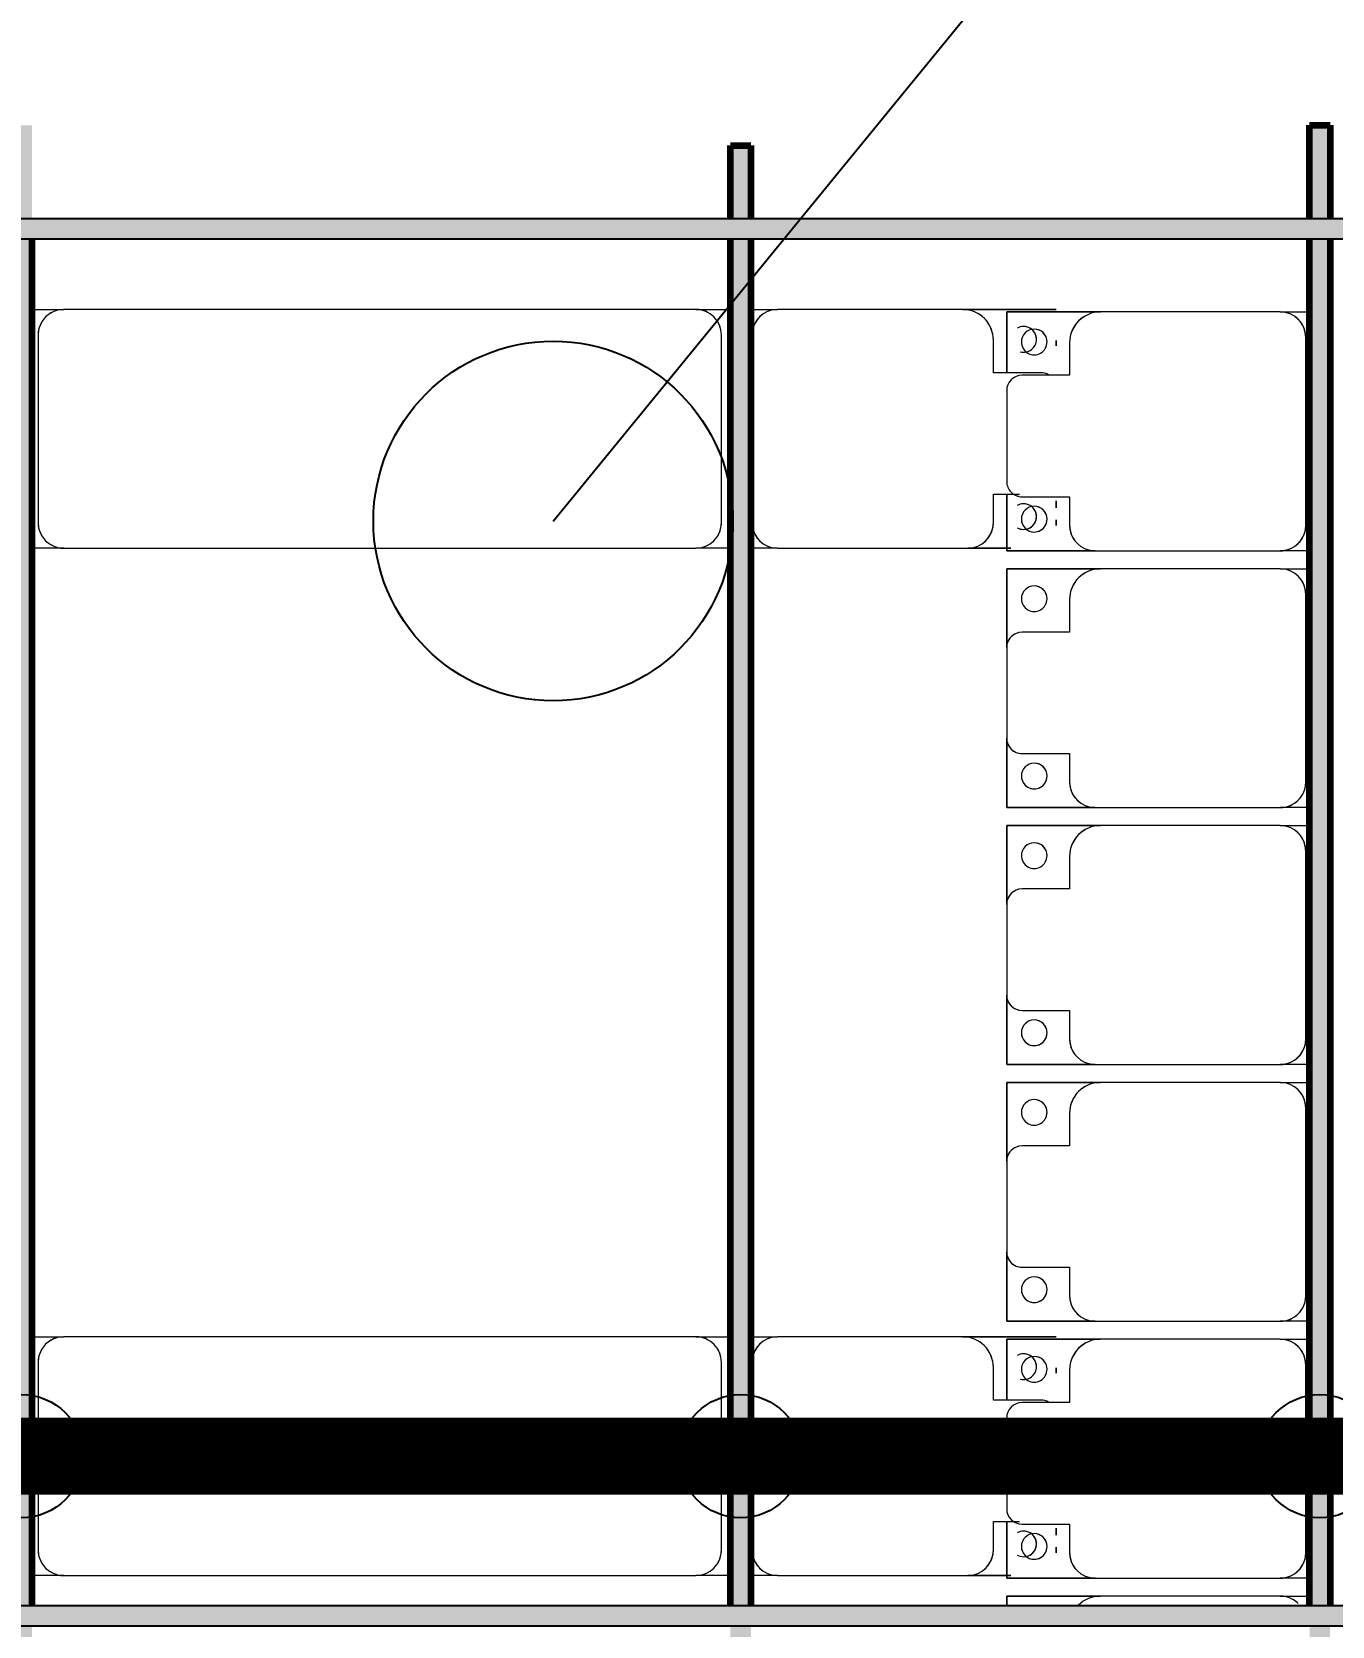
# Model space of a CAD drawing. Header units: millimetres. Extents: x -268744 to 115753, y -96240 to -10461.
# Drawn here: x -186944 to -184413, y -22647 to -19543 of the extents above; entities that cross this region are included whole.
import ezdxf

# ---------------------------------------------------------------- set-up
doc = ezdxf.new("R2010")
doc.units = ezdxf.units.MM
for name, color, linetype, lineweight in [('A-ANNO-DIMS', 211, 'Continuous', 9), ('A-ANNO-DIMS-900', 211, 'Continuous', 9), ('A-GENM', 13, 'Continuous', 9), ('S-BEAM', 12, 'Continuous', 9)]:
    doc.layers.add(name, color=color, linetype=linetype, lineweight=lineweight)
for name, color, linetype in [('GC-BICH NEO', 6, 'Continuous'), ('GC-DAY NEO', 5, 'Continuous'), ('GC-HOP 40x60 GIA CUONG', 1, 'Continuous')]:
    doc.layers.add(name, color=color, linetype=linetype)
doc.styles.add('Trebuchet MS', font='trebuc.ttf', dxfattribs={"width": 0.8, "height": 2700})
doc.dimstyles.new('Arc_Length_-_3mm_Trebuchet_MS_3', dxfattribs={"dimscale": 304.8, "dimtxt": 2783.567448, "dimasz": 2.952756, "dimexe": 4.429134, "dimexo": 4.429134, "dimgap": 0.885827, "dimtad": 1, "dimdec": 0, "dimrnd": 10, "dimzin": 0, "dimdsep": 46, "dimtxsty": 'Trebuchet MS', "dimblk1": 'OBLIQUE', "dimblk2": 'OBLIQUE', "dimsah": 1, "dimcen": 0.09, "dimdle": 2.952756, "dimazin": 0, "dimtfac": 1, "dimtdec": 4, "dimtix": 1, "dimtmove": 0, "dimatfit": 3, "dimfxl": 1, "dimtvp": 1, "dimtfill": 1, "dimtolj": 1, "dimtzin": 0, "dimarcsym": 2})

# ---------------------------------------------------------------- blocks, each defined once
blk = doc.blocks.new('Dải phao đi lại kèm đỡ invester - DẢI PHAO ĐI LẠI-102783-KHUNG KẾT CẤU BÈ PIN 1')
at = {"layer": 'A-GENM', "color": 7}
for p, q in [((-241.6, -779.7), (-241.6, -722.4)), ((-241.6, -779.7), (-241.6, -722.4)), ((173.4, -729.7), (-191.6, -729.7)), ((223.4, -722.4), (223.4, -779.7)), ((223.4, -722.4), (223.4, -779.7)), ((258.4, -779.7), (258.4, -722.4)), ((258.4, -779.7), (258.4, -722.4)), ((673.4, -729.7), (308.4, -729.7)), ((723.4, -722.4), (723.4, -779.7)), ((723.4, -722.4), (723.4, -779.7)), ((758.4, -779.7), (758.4, -722.4)), ((758.4, -779.7), (758.4, -722.4)), ((1173.4, -729.7), (808.4, -729.7)), ((1223.4, -722.4), (1223.4, -779.7)), ((1223.4, -722.4), (1223.4, -779.7)), ((1258.4, -779.7), (1258.4, -722.4)), ((1258.4, -779.7), (1258.4, -722.4)), ((1673.4, -729.7), (1308.4, -729.7)), ((1723.4, -722.4), (1723.4, -779.7)), ((1723.4, -722.4), (1723.4, -779.7)), ((1758.4, -779.7), (1758.4, -722.4)), ((1758.4, -779.7), (1758.4, -722.4)), ((2173.4, -729.7), (1808.4, -729.7)), ((2223.4, -722.4), (2223.4, -779.7)), ((2223.4, -722.4), (2223.4, -779.7)), ((2258.4, -779.7), (2258.4, -722.4)), ((2258.4, -779.7), (2258.4, -722.4)), ((-241.6, -779.7), (-241.6, -1129.7)), ((223.4, -1139.7), (223.4, -779.7)), ((258.4, -779.7), (258.4, -1129.7)), ((723.4, -1139.7), (723.4, -779.7)), ((758.4, -779.7), (758.4, -1129.7)), ((1223.4, -1139.7), (1223.4, -779.7)), ((1258.4, -779.7), (1258.4, -1129.7)), ((1723.4, -1139.7), (1723.4, -779.7)), ((1758.4, -779.7), (1758.4, -1129.7)), ((2223.4, -1139.7), (2223.4, -779.7)), ((2258.4, -779.7), (2258.4, -1129.7)), ((-241.6, -1312.2), (-241.6, -1129.7)), ((-241.6, -1129.7), (-241.6, -1312.2)), ((223.4, -1139.7), (223.4, -1312.2)), ((223.4, -1312.2), (223.4, -1139.7)), ((258.4, -1312.2), (258.4, -1129.7)), ((258.4, -1129.7), (258.4, -1312.2)), ((723.4, -1139.7), (723.4, -1312.2)), ((723.4, -1312.2), (723.4, -1139.7)), ((758.4, -1312.2), (758.4, -1129.7)), ((758.4, -1129.7), (758.4, -1312.2)), ((1223.4, -1139.7), (1223.4, -1312.2)), ((1223.4, -1312.2), (1223.4, -1139.7)), ((1258.4, -1312.2), (1258.4, -1129.7)), ((1258.4, -1129.7), (1258.4, -1312.2)), ((1723.4, -1139.7), (1723.4, -1312.2)), ((1723.4, -1312.2), (1723.4, -1139.7)), ((1758.4, -1312.2), (1758.4, -1129.7)), ((1758.4, -1129.7), (1758.4, -1312.2)), ((2223.4, -1139.7), (2223.4, -1312.2)), ((2223.4, -1312.2), (2223.4, -1139.7)), ((2258.4, -1312.2), (2258.4, -1129.7)), ((2258.4, -1129.7), (2258.4, -1312.2)), ((-181.6, -1189.7), (-118.2, -1189.7)), ((-118.2, -1189.7), (-118.2, -1282.2)), ((118.2, -1282.2), (118.2, -1189.7)), ((118.2, -1189.7), (173.4, -1189.7)), ((318.4, -1189.7), (381.8, -1189.7)), ((381.8, -1189.7), (381.8, -1282.2)), ((618.2, -1282.2), (618.2, -1189.7)), ((618.2, -1189.7), (673.4, -1189.7)), ((818.4, -1189.7), (881.8, -1189.7)), ((881.8, -1189.7), (881.8, -1282.2)), ((1118.2, -1282.2), (1118.2, -1189.7)), ((1118.2, -1189.7), (1173.4, -1189.7)), ((1318.4, -1189.7), (1381.8, -1189.7)), ((1381.8, -1189.7), (1381.8, -1282.2)), ((1618.2, -1282.2), (1618.2, -1189.7)), ((1618.2, -1189.7), (1673.4, -1189.7)), ((1818.4, -1189.7), (1881.8, -1189.7)), ((1881.8, -1189.7), (1881.8, -1282.2)), ((2118.2, -1282.2), (2118.2, -1189.7)), ((2118.2, -1189.7), (2173.4, -1189.7)), ((-123.2, -1312.2), (-241.6, -1312.2)), ((-241.6, -1312.2), (-123.2, -1312.2)), ((-88.2, -1312.2), (88.2, -1312.2)), ((223.4, -1312.2), (113.2, -1312.2)), ((113.2, -1312.2), (223.4, -1312.2)), ((411.8, -1312.2), (258.4, -1312.2)), ((258.4, -1312.2), (411.8, -1312.2)), ((411.8, -1312.2), (588.2, -1312.2)), ((723.4, -1312.2), (588.2, -1312.2)), ((588.2, -1312.2), (723.4, -1312.2)), ((911.8, -1312.2), (758.4, -1312.2)), ((758.4, -1312.2), (911.8, -1312.2)), ((911.8, -1312.2), (1088.2, -1312.2)), ((1223.4, -1312.2), (1088.2, -1312.2)), ((1088.2, -1312.2), (1223.4, -1312.2)), ((1411.8, -1312.2), (1258.4, -1312.2)), ((1258.4, -1312.2), (1411.8, -1312.2)), ((1411.8, -1312.2), (1588.2, -1312.2)), ((1723.4, -1312.2), (1588.2, -1312.2)), ((1588.2, -1312.2), (1723.4, -1312.2)), ((1876.8, -1312.2), (1758.4, -1312.2)), ((1758.4, -1312.2), (1876.8, -1312.2)), ((1911.8, -1312.2), (2088.2, -1312.2)), ((2223.4, -1312.2), (2113.2, -1312.2)), ((2113.2, -1312.2), (2223.4, -1312.2)), ((2276.8, -1312.2), (2258.4, -1312.2)), ((2258.4, -1312.2), (2276.8, -1312.2))]:
    blk.add_line(p, q, dxfattribs=at)
for centre, radius, start, end in [((-191.6, -779.7), 50, 90, 180), ((-191.6, -779.7), 50, 90, 165), ((173.4, -779.7), 50, 360, 90), ((173.4, -779.7), 50, 15, 90), ((308.4, -779.7), 50, 90, 180), ((308.4, -779.7), 50, 90, 165), ((673.4, -779.7), 50, 360, 90), ((673.4, -779.7), 50, 15, 90), ((808.4, -779.7), 50, 90, 180), ((808.4, -779.7), 50, 90, 165), ((1173.4, -779.7), 50, 360, 90), ((1173.4, -779.7), 50, 15, 90), ((1308.4, -779.7), 50, 90, 180), ((1308.4, -779.7), 50, 90, 165), ((1673.4, -779.7), 50, 360, 90), ((1673.4, -779.7), 50, 15, 90), ((1808.4, -779.7), 50, 90, 180), ((1808.4, -779.7), 50, 90, 165), ((2173.4, -779.7), 50, 360, 90), ((2173.4, -779.7), 50, 15, 90), ((2308.4, -779.7), 50, 135, 180), ((2308.4, -779.7), 50, 135, 165), ((-181.6, -1129.7), 60, 180, 270), ((173.4, -1139.7), 50, 270, 360), ((318.4, -1129.7), 60, 180, 270), ((673.4, -1139.7), 50, 270, 360), ((818.4, -1129.7), 60, 180, 270), ((1173.4, -1139.7), 50, 270, 360), ((1318.4, -1129.7), 60, 180, 270), ((1673.4, -1139.7), 50, 270, 360), ((1818.4, -1129.7), 60, 180, 270), ((2173.4, -1139.7), 50, 270, 360), ((2318.4, -1129.7), 60, 180, 225), ((-181.6, -1129.7), 60, 210, 270), ((173.4, -1139.7), 50, 270, 345), ((318.4, -1129.7), 60, 210, 270), ((673.4, -1139.7), 50, 270, 345), ((818.4, -1129.7), 60, 210, 270), ((1173.4, -1139.7), 50, 270, 345), ((1318.4, -1129.7), 60, 210, 270), ((1673.4, -1139.7), 50, 270, 345), ((1818.4, -1129.7), 60, 210, 270), ((2173.4, -1139.7), 50, 270, 345), ((2318.4, -1129.7), 60, 210, 225), ((-183.2, -1258.6), 25, 90, 270), ((-183.2, -1258.6), 25, 90, 165), ((-183.2, -1258.6), 25, 270, 90), ((-183.2, -1258.6), 25, 60, 90), ((161.8, -1258.6), 25, 90, 270), ((161.8, -1258.6), 25, 90, 165), ((161.8, -1258.6), 25, 270, 90), ((161.8, -1258.6), 25, 15, 90), ((316.8, -1258.6), 25, 90, 270), ((316.8, -1258.6), 25, 90, 165), ((316.8, -1258.6), 25, 270, 90), ((316.8, -1258.6), 25, 60, 90), ((661.8, -1258.6), 25, 90, 270), ((661.8, -1258.6), 25, 90, 165), ((661.8, -1258.6), 25, 270, 90), ((661.8, -1258.6), 25, 15, 90), ((816.8, -1258.6), 25, 90, 270), ((816.8, -1258.6), 25, 90, 165), ((816.8, -1258.6), 25, 270, 90), ((816.8, -1258.6), 25, 60, 90), ((1161.8, -1258.6), 25, 90, 270), ((1161.8, -1258.6), 25, 90, 165), ((1161.8, -1258.6), 25, 270, 90), ((1161.8, -1258.6), 25, 15, 90), ((1316.8, -1258.6), 25, 90, 270), ((1316.8, -1258.6), 25, 90, 165), ((1316.8, -1258.6), 25, 270, 90), ((1316.8, -1258.6), 25, 60, 90), ((1661.8, -1258.6), 25, 90, 270), ((1661.8, -1258.6), 25, 90, 165), ((1661.8, -1258.6), 25, 270, 90), ((1661.8, -1258.6), 25, 15, 90), ((1816.8, -1258.6), 25, 90, 270), ((1816.8, -1258.6), 25, 90, 165), ((1816.8, -1258.6), 25, 270, 90), ((1816.8, -1258.6), 25, 60, 90), ((2161.8, -1258.6), 25, 90, 270), ((2161.8, -1258.6), 25, 90, 165), ((2161.8, -1258.6), 25, 270, 90), ((2161.8, -1258.6), 25, 15, 90), ((-183.2, -1258.6), 25, 180, 270), ((-183.2, -1258.6), 25, 270, 30), ((161.8, -1258.6), 25, 180, 270), ((161.8, -1258.6), 25, 270, 0), ((316.8, -1258.6), 25, 180, 270), ((316.8, -1258.6), 25, 270, 30), ((661.8, -1258.6), 25, 180, 270), ((661.8, -1258.6), 25, 270, 0), ((816.8, -1258.6), 25, 180, 270), ((816.8, -1258.6), 25, 270, 30), ((1161.8, -1258.6), 25, 180, 270), ((1161.8, -1258.6), 25, 270, 0), ((1316.8, -1258.6), 25, 180, 270), ((1316.8, -1258.6), 25, 270, 30), ((1661.8, -1258.6), 25, 180, 270), ((1661.8, -1258.6), 25, 270, 0), ((1816.8, -1258.6), 25, 180, 270), ((1816.8, -1258.6), 25, 270, 30), ((2161.8, -1258.6), 25, 180, 270), ((2161.8, -1258.6), 25, 270, 0), ((-88.2, -1282.2), 30, 180, 270), ((88.2, -1282.2), 30, 270, 0), ((88.2, -1282.2), 30, 330, 345), ((88.2, -1282.2), 30, 330, 345), ((411.8, -1282.2), 30, 180, 270), ((411.8, -1282.2), 30, 195, 225), ((411.8, -1282.2), 30, 195, 255), ((411.8, -1282.2), 30, 195, 225), ((588.2, -1282.2), 30, 270, 0), ((588.2, -1282.2), 30, 285, 345), ((588.2, -1282.2), 30, 315, 345), ((588.2, -1282.2), 30, 315, 345), ((911.8, -1282.2), 30, 180, 270), ((911.8, -1282.2), 30, 195, 225), ((911.8, -1282.2), 30, 195, 255), ((911.8, -1282.2), 30, 195, 225), ((1088.2, -1282.2), 30, 270, 360), ((1088.2, -1282.2), 30, 285, 345), ((1088.2, -1282.2), 30, 315, 345), ((1088.2, -1282.2), 30, 315, 345), ((1411.8, -1282.2), 30, 180, 270), ((1411.8, -1282.2), 30, 195, 225), ((1411.8, -1282.2), 30, 195, 255), ((1411.8, -1282.2), 30, 195, 225), ((1588.2, -1282.2), 30, 270, 0), ((1588.2, -1282.2), 30, 285, 345), ((1588.2, -1282.2), 30, 315, 345), ((1588.2, -1282.2), 30, 315, 345), ((1911.8, -1282.2), 30, 180, 270), ((2088.2, -1282.2), 30, 270, 360), ((2088.2, -1282.2), 30, 330, 345), ((2088.2, -1282.2), 30, 330, 345), ((588.2, -1282.2), 30, 285, 300), ((588.2, -1282.2), 30, 285, 300), ((1088.2, -1282.2), 30, 285, 300), ((1088.2, -1282.2), 30, 285, 300), ((1588.2, -1282.2), 30, 285, 300), ((1588.2, -1282.2), 30, 285, 300)]:
    blk.add_arc(centre, radius, start, end, dxfattribs=at)
blk = doc.blocks.new('Dai phao do pin - DẢI PHAO ĐỠ PIN-V27-KHUNG KẾT CẤU BÈ PIN 1')
at = {"layer": 'A-GENM', "color": 7}
for p, q in [((67087.6, 241.6), (67149.7, 241.6)), ((67087.6, 241.6), (67149.7, 241.6)), ((68380.3, 241.6), (67149.7, 241.6)), ((68380.3, 241.6), (68447.6, 241.6)), ((68380.3, 241.6), (68447.6, 241.6)), ((68487.6, 241.6), (68539.7, 241.6)), ((68487.6, 241.6), (68539.7, 241.6)), ((68899.7, 241.6), (68539.7, 241.6)), ((68899.7, 241.6), (69082.2, 241.6)), ((69082.2, 241.6), (68899.7, 241.6)), ((67099.7, 191.6), (67099.7, -173.4)), ((68430.3, -173.4), (68430.3, 191.6)), ((68489.7, 191.6), (68489.7, -173.4)), ((68959.7, 118.2), (68959.7, 181.6)), ((69082.2, 181.2), (69082.2, 170.6)), ((69082.2, 170.6), (69082.2, 181.2)), ((69052.2, 118.2), (68959.7, 118.2)), ((68959.7, -173.4), (68959.7, -118.2)), ((68959.7, -118.2), (69010.6, -118.2)), ((69082.2, -131.3), (69082.2, -144.7)), ((69082.2, -144.7), (69082.2, -131.3)), ((69082.2, -168), (69082.2, -178.9)), ((69082.2, -178.9), (69082.2, -168)), ((67149.7, -223.4), (67087.6, -223.4)), ((67149.7, -223.4), (67087.6, -223.4)), ((67149.7, -223.4), (68380.3, -223.4)), ((68447.6, -223.4), (68380.3, -223.4)), ((68447.6, -223.4), (68380.3, -223.4)), ((68539.7, -223.4), (68487.6, -223.4)), ((68539.7, -223.4), (68487.6, -223.4)), ((68539.7, -223.4), (68909.7, -223.4)), ((68993.6, -223.4), (68909.7, -223.4)), ((68909.7, -223.4), (68993.6, -223.4))]:
    blk.add_line(p, q, dxfattribs=at)
for centre, radius, start, end in [((67149.7, 191.6), 50, 90, 180), ((67149.7, 191.6), 50, 105, 135), ((68380.3, 191.6), 50, 360, 90), ((68380.3, 191.6), 50, 60, 90), ((68539.7, 191.6), 50, 90, 180), ((68539.7, 191.6), 50, 105, 180), ((68899.7, 181.6), 60, 360, 90), ((68899.7, 181.6), 60, 360, 60), ((67149.7, 191.6), 50, 150, 180), ((68380.3, 191.6), 50, 15, 30), ((69018.6, 183.2), 25, 0, 120), ((69018.6, 183.2), 25, 90, 120), ((69018.6, 183.2), 25, 0, 89.8669), ((69018.6, 183.2), 25, 255, 0), ((69018.6, 183.2), 25, 255, 0), ((69052.2, 88.2), 30, 60, 90), ((69018.6, -161.8), 25, 0, 120), ((69018.6, -161.8), 25, 105, 120), ((69018.6, -161.8), 25, 0, 89.8669), ((67149.7, -173.4), 50, 180, 270), ((67149.7, -173.4), 50, 180, 210), ((68380.3, -173.4), 50, 270, 0), ((68380.3, -173.4), 50, 330, 0), ((68539.7, -173.4), 50, 180, 270), ((68539.7, -173.4), 50, 180, 255), ((68909.7, -173.4), 50, 270, 360), ((68909.7, -173.4), 50, 285, 360), ((69018.6, -161.8), 25, 240, 0), ((69018.6, -161.8), 25, 240, 270), ((69018.6, -161.8), 25, 270.1331, 0), ((67149.7, -173.4), 50, 240, 270), ((68380.3, -173.4), 50, 285, 300)]:
    blk.add_arc(centre, radius, start, end, dxfattribs=at)
blk = doc.blocks.new('Dai phao do pin - DẢI PHAO ĐỠ PIN-V28-KHUNG KẾT CẤU BÈ PIN 1')
at = {"layer": 'A-GENM', "color": 7}
for p, q in [((67087.6, 241.6), (67149.7, 241.6)), ((67087.6, 241.6), (67149.7, 241.6)), ((68380.3, 241.6), (67149.7, 241.6)), ((68380.3, 241.6), (68447.6, 241.6)), ((68380.3, 241.6), (68447.6, 241.6)), ((68487.6, 241.6), (68539.7, 241.6)), ((68487.6, 241.6), (68539.7, 241.6)), ((68899.7, 241.6), (68539.7, 241.6)), ((68899.7, 241.6), (69082.2, 241.6)), ((69082.2, 241.6), (68899.7, 241.6)), ((67099.7, 191.6), (67099.7, -173.4)), ((68430.3, -173.4), (68430.3, 191.6)), ((68489.7, 191.6), (68489.7, -173.4)), ((68959.7, 118.2), (68959.7, 181.6)), ((69082.2, 181.2), (69082.2, 170.6)), ((69082.2, 170.6), (69082.2, 181.2)), ((69052.2, 118.2), (68959.7, 118.2)), ((68959.7, -173.4), (68959.7, -118.2)), ((68959.7, -118.2), (69010.6, -118.2)), ((69082.2, -131.3), (69082.2, -144.7)), ((69082.2, -144.7), (69082.2, -131.3)), ((69082.2, -168), (69082.2, -178.9)), ((69082.2, -178.9), (69082.2, -168)), ((67149.7, -223.4), (67087.6, -223.4)), ((67149.7, -223.4), (67087.6, -223.4)), ((67149.7, -223.4), (68380.3, -223.4)), ((68447.6, -223.4), (68380.3, -223.4)), ((68447.6, -223.4), (68380.3, -223.4)), ((68539.7, -223.4), (68487.6, -223.4)), ((68539.7, -223.4), (68487.6, -223.4)), ((68539.7, -223.4), (68909.7, -223.4)), ((68993.6, -223.4), (68909.7, -223.4)), ((68909.7, -223.4), (68993.6, -223.4))]:
    blk.add_line(p, q, dxfattribs=at)
for centre, radius, start, end in [((67149.7, 191.6), 50, 90, 180), ((67149.7, 191.6), 50, 105, 135), ((68380.3, 191.6), 50, 360, 90), ((68380.3, 191.6), 50, 60, 90), ((68539.7, 191.6), 50, 90, 180), ((68539.7, 191.6), 50, 105, 180), ((68899.7, 181.6), 60, 360, 90), ((68899.7, 181.6), 60, 360, 60), ((67149.7, 191.6), 50, 150, 180), ((68380.3, 191.6), 50, 15, 30), ((69018.6, 183.2), 25, 0, 120), ((69018.6, 183.2), 25, 90, 120), ((69018.6, 183.2), 25, 0, 89.8669), ((69018.6, 183.2), 25, 255, 0), ((69018.6, 183.2), 25, 255, 0), ((69052.2, 88.2), 30, 60, 90), ((69018.6, -161.8), 25, 0, 120), ((69018.6, -161.8), 25, 105, 120), ((69018.6, -161.8), 25, 0, 89.8669), ((67149.7, -173.4), 50, 180, 270), ((67149.7, -173.4), 50, 180, 210), ((68380.3, -173.4), 50, 270, 0), ((68380.3, -173.4), 50, 330, 0), ((68539.7, -173.4), 50, 180, 270), ((68539.7, -173.4), 50, 180, 255), ((68909.7, -173.4), 50, 270, 360), ((68909.7, -173.4), 50, 285, 360), ((69018.6, -161.8), 25, 240, 0), ((69018.6, -161.8), 25, 240, 270), ((69018.6, -161.8), 25, 270.1331, 0), ((67149.7, -173.4), 50, 240, 270), ((68380.3, -173.4), 50, 285, 300)]:
    blk.add_arc(centre, radius, start, end, dxfattribs=at)
blk = doc.blocks.new('Dầm C52 - Dầm C52-V2-KHUNG KẾT CẤU BÈ PIN 1')
at = {"layer": 'S-BEAM', "lineweight": 140}
h = blk.add_hatch(color=1, dxfattribs=at)
h.paths.add_polyline_path([(-25480.9, 20), (-25480.9, -20), (-25440.9, -20), (-25440.9, 20)])
h.paths.add_polyline_path([(-25400.9, 20), (-25400.9, -20), (-19440.9, -20), (-19443, 20), (-24983.5, 20)])
h.paths.add_polyline_path([(-19400.9, 20), (-19400.9, -20), (-13440.9, -20), (-13440.9, 20), (-18519.6, 20)])
h.paths.add_polyline_path([(-13400.9, -20), (-7440.9, -20), (-7440.9, 20), (-13400.9, 20)])
h.paths.add_polyline_path([(-7400.9, 20), (-7400.9, -20), (-1440.9, -20), (-1440.9, 20), (-6515.3, 20)])
h.paths.add_polyline_path([(-1400.9, 20), (-1400.9, -20), (4559.1, -20), (4559.1, 20), (-974.9, 20)])
h.paths.add_polyline_path([(4599.1, -20), (10559.1, -20), (10559.1, 20), (4599.1, 20)])
h.paths.add_polyline_path([(10599.1, -20), (16559.1, -20), (16559.1, 20), (10599.1, 20)])
h.paths.add_polyline_path([(16599.1, 20), (16599.1, -20), (22559.1, -20), (22559.1, 20), (17493.2, 20)])
h.paths.add_polyline_path([(22599.1, 20), (22599.1, -20), (25259.1, -20), (25259.1, 20), (23033.7, 20)])
h.paths.add_polyline_path([(25299.1, -20), (25480.9, -20), (25480.9, 20), (25299.1, 20)])
at = {"layer": 'S-BEAM', "color": 1, "lineweight": 140}
blk.add_line((25259.1, -20), (22599.1, -20), dxfattribs=at)
blk = doc.blocks.new('Dầm C52 - Dầm C52-V19-KHUNG KẾT CẤU BÈ PIN 1')
at = {"layer": 'S-BEAM', "lineweight": 140}
h = blk.add_hatch(color=1, dxfattribs=at)
h.paths.add_polyline_path([(-25480.9, 20), (-25480.9, -20), (-25440.9, -20), (-25445.2, 20)])
h.paths.add_polyline_path([(-25400.9, -20), (-19440.9, -20), (-19443, 20), (-25400.9, 20)])
h.paths.add_polyline_path([(-19400.9, -20), (-13440.9, -20), (-13440.9, 20), (-19400.9, 20)])
h.paths.add_polyline_path([(-13400.9, -20), (-7440.9, -20), (-7440.9, 20), (-13400.9, 20)])
h.paths.add_polyline_path([(-7400.9, -20), (-1440.9, -20), (-1440.9, 20), (-7400.9, 20)])
h.paths.add_polyline_path([(-1400.9, -20), (4559.1, -20), (4559.1, 20), (-1400.9, 20)])
h.paths.add_polyline_path([(4599.1, -20), (10559.1, -20), (10559.1, 20), (4599.1, 20)])
h.paths.add_polyline_path([(10599.1, -20), (16559.1, -20), (16559.1, 20), (10599.1, 20)])
h.paths.add_polyline_path([(16599.1, -20), (22559.1, -20), (22559.1, 20), (16599.1, 20)])
h.paths.add_polyline_path([(22599.1, -20), (25259.1, -20), (25259.1, 20), (22599.1, 20)])
h.paths.add_polyline_path([(25299.1, 20), (25299.1, -20), (25441.8, -20), (25441.8, 20)])
at = {"layer": 'S-BEAM', "color": 1, "lineweight": 140}
for p, q in [((22599.1, 20), (25259.1, 20)), ((25299.1, 20), (25441.8, 20)), ((25441.8, 20), (25441.8, -20)), ((25259.1, -20), (22599.1, -20)), ((25441.8, -20), (25299.1, -20))]:
    blk.add_line(p, q, dxfattribs=at)
blk = doc.blocks.new('Dầm C52 - Dầm C52-V1-KHUNG KẾT CẤU BÈ PIN 1')
at = {"layer": 'S-BEAM', "lineweight": 140}
h = blk.add_hatch(color=1, dxfattribs=at)
h.paths.add_polyline_path([(-25480.9, 20), (-25480.9, -20), (-25440.9, -20), (-25445.2, 20)])
h.paths.add_polyline_path([(-25400.9, -20), (-19440.9, -20), (-19443, 20), (-25400.9, 20)])
h.paths.add_polyline_path([(-19400.9, 20), (-19400.9, -20), (-13440.9, -20), (-13440.9, 20), (-18981.3, 20)])
h.paths.add_polyline_path([(-13400.9, -20), (-7440.9, -20), (-7440.9, 20), (-13400.9, 20)])
h.paths.add_polyline_path([(-7400.9, 20), (-7400.9, -20), (-1440.9, -20), (-1440.9, 20), (-6977, 20)])
h.paths.add_polyline_path([(-1400.9, -20), (4559.1, -20), (4559.1, 20), (-1400.9, 20)])
h.paths.add_polyline_path([(4599.1, 20), (4599.1, -20), (10559.1, -20), (10559.1, 20), (5027.2, 20)])
h.paths.add_polyline_path([(10599.1, -20), (16559.1, -20), (16559.1, 20), (10599.1, 20)])
h.paths.add_polyline_path([(16599.1, 20), (16599.1, -20), (22559.1, -20), (22559.1, 20), (17031.5, 20)])
h.paths.add_polyline_path([(22599.1, -20), (25259.1, -20), (25259.1, 20), (22599.1, 20)])
h.paths.add_polyline_path([(25299.1, -20), (25480.9, -20), (25480.9, 20), (25299.1, 20)])
at = {"layer": 'S-BEAM', "color": 1, "lineweight": 140}
for p, q in [((22599.1, 20), (25259.1, 20)), ((25299.1, 20), (25480.9, 20)), ((25480.9, 20), (25480.9, -20)), ((25259.1, -20), (22599.1, -20)), ((25480.9, -20), (25299.1, -20))]:
    blk.add_line(p, q, dxfattribs=at)
blk = doc.blocks.new('Dầm C52 - Hộp 40x60-104813-KHUNG KẾT CẤU BÈ PIN 1')
at = {"layer": 'S-BEAM', "lineweight": 25}
blk.add_hatch(color=4, dxfattribs=at).paths.add_polyline_path([(-145811, -20), (145811, -20), (145811, 20), (-145811, 20)])
at = {"layer": 'S-BEAM', "color": 4, "lineweight": 25}
for p, q in [((-145811, 20), (145811, 20)), ((145811, -20), (-145811, -20))]:
    blk.add_line(p, q, dxfattribs=at)
blk = doc.blocks.new('Dầm C52 - Hộp 40x60-V24-KHUNG KẾT CẤU BÈ PIN 1')
at = {"layer": 'S-BEAM', "lineweight": 25}
blk.add_hatch(color=4, dxfattribs=at).paths.add_polyline_path([(-145811, -20), (145811, -20), (145811, 20), (-145811, 20)])
at = {"layer": 'S-BEAM', "color": 4, "lineweight": 25}
for p, q in [((-145811, 20), (145811, 20)), ((145811, -20), (-145811, -20))]:
    blk.add_line(p, q, dxfattribs=at)
blk = doc.blocks.new('be pin 1_rvt-1-KHUNG KẾT CẤU BÈ PIN 1')
at = {"layer": 'A-GENM', "lineweight": 9}
for name, p in [('Dai phao do pin - DẢI PHAO ĐỠ PIN-V28-KHUNG KẾT CẤU BÈ PIN 1', (-254031.8, -20324.7)), ('Dai phao do pin - DẢI PHAO ĐỠ PIN-V27-KHUNG KẾT CẤU BÈ PIN 1', (-254031.8, -22324.7))]:
    blk.add_blockref(name, p, dxfattribs=at)
at = {"layer": 'A-GENM', "lineweight": 9, "rotation": 270.0000000003262}
blk.add_blockref('Dải phao đi lại kèm đỡ invester - DẢI PHAO ĐI LẠI-102783-KHUNG KẾT CẤU BÈ PIN 1', (-183734, -20329.7), dxfattribs=at)
at = {"layer": 'S-BEAM', "lineweight": 9, "rotation": 90.00000000032618}
for name, p in [('Dầm C52 - Dầm C52-V2-KHUNG KẾT CẤU BÈ PIN 1', (-186964.1, -45205.6)), ('Dầm C52 - Dầm C52-V1-KHUNG KẾT CẤU BÈ PIN 1', (-184436.4, -45205.6)), ('Dầm C52 - Dầm C52-V19-KHUNG KẾT CẤU BÈ PIN 1', (-185564.1, -45205.6))]:
    blk.add_blockref(name, p, dxfattribs=at)
at = {"layer": 'S-BEAM', "lineweight": 9}
for name, p in [('Dầm C52 - Hộp 40x60-V24-KHUNG KẾT CẤU BÈ PIN 1', (-110896.7, -19926.5)), ('Dầm C52 - Hộp 40x60-104813-KHUNG KẾT CẤU BÈ PIN 1', (-110896.7, -22626.5))]:
    blk.add_blockref(name, p, dxfattribs=at)
blk = doc.blocks.new('DIMBLOCK2-KHUNG KẾT CẤU BÈ PIN 1')
at = {"layer": 'A-ANNO-DIMS-900', "transparency": 16777216}
for p, q in [((-255984, -14861.3), (-255984, -13511.3)), ((-183734, -14861.3), (-183734, -13511.3)), ((-256884, -14861.3), (-183734, -14861.3)), ((-255984, -14861.3), (-255984, -18733.1)), ((-183734, -14861.3), (-183734, -18738.1))]:
    blk.add_line(p, q, dxfattribs=at)
at = {"layer": 'A-ANNO-DIMS-900', "lineweight": 70, "transparency": 16777216}
for p, q in [((-255984, -14861.3), (-255534, -14411.3)), ((-183734, -14861.3), (-183284, -14411.3)), ((-255984, -14861.3), (-256434, -15311.3)), ((-183734, -14861.3), (-184184, -15311.3))]:
    blk.add_line(p, q, dxfattribs=at)
at = {"layer": 'A-ANNO-DIMS-900', "color": 0, "transparency": 16777216, "insert": (-223397.4, -11136.4), "char_height": 2700, "width": 8492.24, "attachment_point": 1, "line_spacing_factor": 1.048425, "style": 'Trebuchet MS', "bg_fill": 3, "box_fill_scale": 1.25, "bg_fill_color": 256, "bg_fill_true_color": 13158600, "bg_fill_transparency": 0}
blk.add_mtext('72250', dxfattribs=at)
blk = doc.blocks.new('_Oblique')
at = {"color": 0, "linetype": 'ByBlock', "lineweight": -2}
blk.add_line((-0.5, -0.5), (0.5, 0.5), dxfattribs=at)

msp = doc.modelspace()

# ---------------------------------------------------------------- linework, layer by layer
at = {"layer": 'GC-BICH NEO'}
msp.add_circle((-185929.2, -20495.1), 350, dxfattribs=at)
at = {"layer": 'GC-HOP 40x60 GIA CUONG', "const_width": 150}
msp.add_lwpolyline([(-194729.2, -22315.6), (-180179.2, -22315.6)], dxfattribs=at)
at = {"layer": 'GC-HOP 40x60 GIA CUONG'}
for centre in [(-186964.1, -22315.6), (-185564.1, -22315.6), (-184436.4, -22315.6)]:
    msp.add_circle(centre, 120, dxfattribs=at)

# ---------------------------------------------------------------- block references
at = {"lineweight": 5}
msp.add_blockref('be pin 1_rvt-1-KHUNG KẾT CẤU BÈ PIN 1', (0, 0), dxfattribs=at)

# ---------------------------------------------------------------- next in the draw order: dimensions: what is measured, and where the dimension line sits
at = {"layer": 'A-ANNO-DIMS'}
dim = msp.add_linear_dim(base=(-183734, -14861.3), p1=(-255984, -20083.1), p2=(-183734, -20088.1), angle=0, dimstyle='Arc_Length_-_3mm_Trebuchet_MS_3', override={"dimpost": '<>', "dimfxl": 72250.000173}, dxfattribs=at)
dim.commit()
dim.dimension.update_dxf_attribs({"geometry": 'DIMBLOCK2-KHUNG KẾT CẤU BÈ PIN 1', "text_midpoint": (-219859, -13217.6)})

# ---------------------------------------------------------------- next in the draw order: linework, layer by layer
at = {"layer": 'GC-DAY NEO'}
msp.add_line((-185929.2, -20495.1), (-180864.7, -14302.3), dxfattribs=at)

doc.saveas('drawing.dxf')
